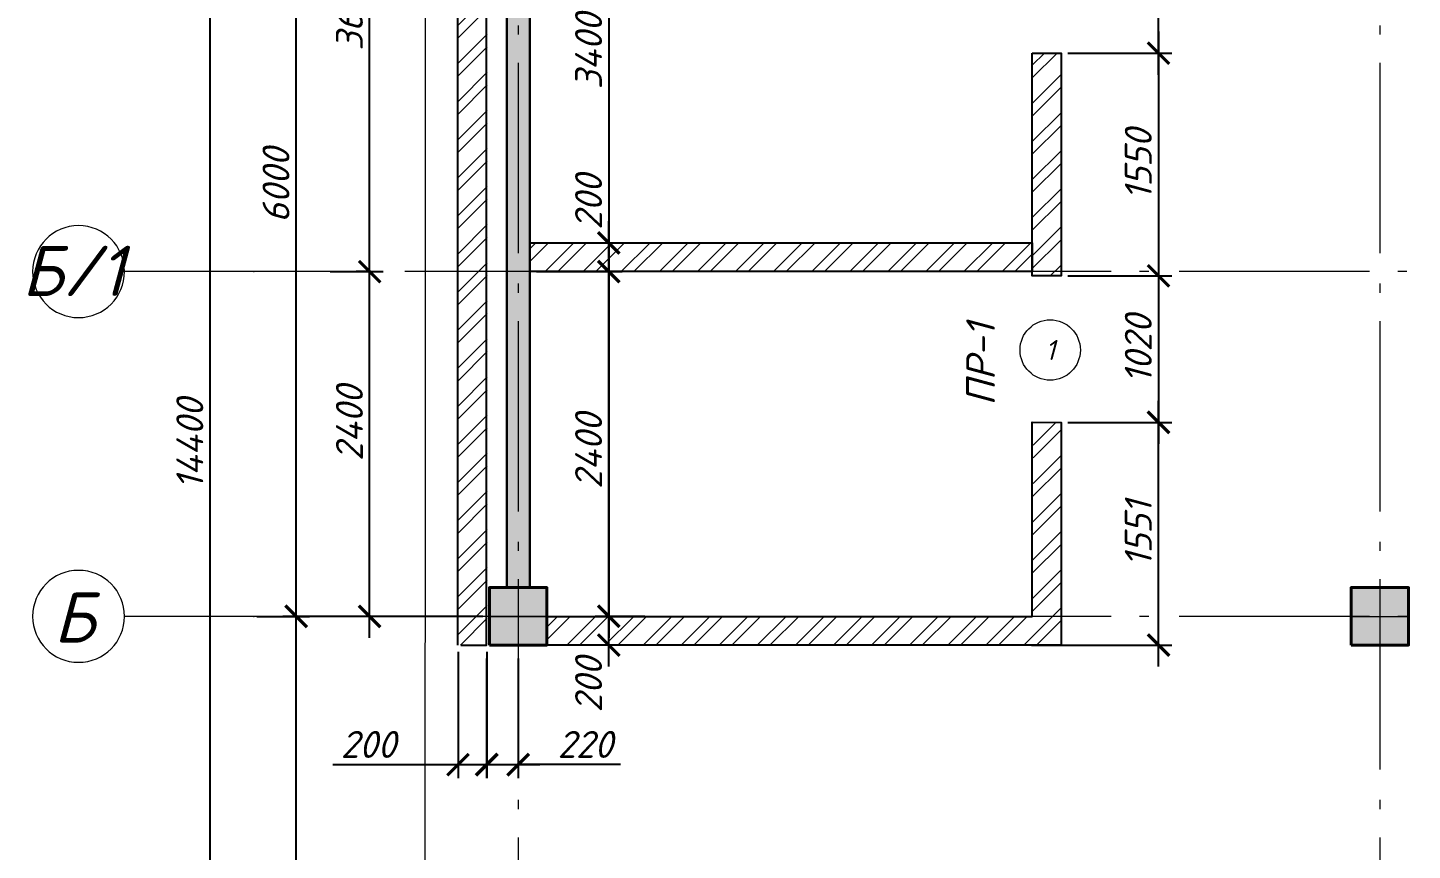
# Model space of a CAD drawing. Header units: millimetres. Extents: x -238377 to 196118, y -123284 to 30177.
# Drawn here: x -131483 to -121841, y 12842 to 18569 of the extents above; entities that cross this region are included whole.
import ezdxf
from ezdxf.enums import TextEntityAlignment as Align

# ---------------------------------------------------------------- set-up
doc = ezdxf.new("R2010")
doc.units = ezdxf.units.MM
doc.header["$MEASUREMENT"] = 0
doc.linetypes.add('Double Dashed', pattern=[1797.222233, 1325, -211.666656, 63.333344, -197.222233])
doc.layers.get('0').update_dxf_attribs({"lineweight": 5})
doc.layers.add('#Hatch', color=7, linetype='Continuous', lineweight=5, true_color=0x4d4d4d)
for name, color, linetype, lineweight in [('#Оси', 7, 'Continuous', 5), ('#размеры', 7, 'Continuous', 5), ('k_ Рамка', 7, 'Continuous', 50), ('колонны_Ном._пера__94', 252, 'Continuous', 13), ('колонны_Ном._пера__99', 7, 'Continuous', 40), ('оси_Ном._пера__96', 7, 'Continuous', 5), ('оси_Ном._пера__97', 7, 'Continuous', 20)]:
    doc.layers.add(name, color=color, linetype=linetype, lineweight=lineweight)
for name, color, linetype in [('#стены внутр', 152, 'Continuous'), ('#стены наруж', 7, 'Continuous'), ('колонны', 7, 'Continuous'), ('оси', 7, 'Continuous'), ('чертеж', 7, 'Continuous')]:
    doc.layers.add(name, color=color, linetype=linetype)
doc.styles.get("Standard").update_dxf_attribs({"font": 'isocpeui.ttf'})
doc.styles.add('STEP PR', font='isocpeui.ttf')
doc.styles.add('СГЕНЕРИР_СТИЛЬ_3', font='gost_2_304-81_type.ttf')
doc.dimstyles.new('SPDS', dxfattribs={"dimscale": 10, "dimtxt": 2.5, "dimasz": 2, "dimexe": 1.25, "dimexo": 0.625, "dimtad": 1, "dimdec": 0, "dimrnd": 0.001, "dimtxsty": 'STEP PR', "dimblk": 'ARCHTICK', "dimcen": 2.5, "dimdle": 2, "dimclrd": 256, "dimclre": 256, "dimclrt": 7, "dimadec": 0, "dimazin": 2, "dimtfac": 0.75, "dimtdec": 0, "dimtmove": 1, "dimatfit": 3, "dimfxl": 1, "dimtolj": 1, "dimarcsym": 1})
pattern_1 = [(45, (-82796.33, -48984.63), (-132.58252, 132.58252), []), (45, (-82707.94, -48984.63), (-132.58252, 132.58252), [])]

# ---------------------------------------------------------------- blocks, each defined once
blk = doc.blocks.new('Стандартный маркер сетки')
at = {"layer": 'оси_Ном._пера__96', "linetype": 'Double Dashed', "lineweight": 5}
blk.add_line((900, 0), (17157.4, 0), dxfattribs=at)
at = {"layer": 'оси_Ном._пера__96', "style": 'СГЕНЕРИР_СТИЛЬ_3'}
blk.add_attdef('AC_MarkerText_1', text='', height=350, rotation=90, dxfattribs=at).set_placement((18727, -86.5), align=Align.BOTTOM_LEFT)
blk = doc.blocks.new('_ArchTick')
at = {"color": 0, "linetype": 'ByBlock', "const_width": 0.15}
blk.add_lwpolyline([(-0.5, -0.5), (0.5, 0.5)], dxfattribs=at)
blk = doc.blocks.new('*D489')
at = {"layer": '#размеры', "lineweight": -2, "transparency": 16777216}
for p, q in [((-127436.7, 14121), (-127436.7, 14621)), ((-127184.3, 14471), (-127530.4, 14471)), ((-126056.6, 14271), (-127530.4, 14271))]:
    blk.add_line(p, q, dxfattribs=at)
at = {"layer": 'Defpoints', "color": 0, "transparency": 16777216}
for p in [(-127436.7, 14471), (-127137.4, 14471), (-126009.7, 14271)]:
    blk.add_point(p, dxfattribs=at)
at = {"layer": '#размеры', "lineweight": -2, "transparency": 16777216, "xscale": 150, "yscale": 150, "zscale": 150}
for p, rotation in [((-127436.7, 14471), 90), ((-127436.7, 14271), 270)]:
    blk.add_blockref('_ArchTick', p, dxfattribs=dict(at, rotation=rotation))
at = {"layer": '#размеры', "color": 7, "transparency": 16777216, "insert": (-127577.3, 13994.4), "char_height": 187.5, "attachment_point": 5, "rotation": 90, "style": 'STEP PR'}
blk.add_mtext('\\A1;200', dxfattribs=at)
blk = doc.blocks.new('*D491')
at = {"layer": '#размеры', "lineweight": -2, "transparency": 16777216}
for p, q in [((-127436.7, 14321), (-127436.7, 17021)), ((-127091, 16871), (-127530.4, 16871)), ((-127820.7, 14471), (-127342.9, 14471))]:
    blk.add_line(p, q, dxfattribs=at)
at = {"layer": 'Defpoints', "color": 0, "transparency": 16777216}
for p in [(-127436.7, 16871), (-127044.1, 16871), (-127867.6, 14471)]:
    blk.add_point(p, dxfattribs=at)
at = {"layer": '#размеры', "lineweight": -2, "transparency": 16777216, "xscale": 150, "yscale": 150, "zscale": 150}
for p, rotation in [((-127436.7, 16871), 90), ((-127436.7, 14471), 270)]:
    blk.add_blockref('_ArchTick', p, dxfattribs=dict(at, rotation=rotation))
at = {"layer": '#размеры', "color": 7, "transparency": 16777216, "insert": (-127577.3, 15621.1), "char_height": 187.5, "attachment_point": 5, "rotation": 90, "style": 'STEP PR'}
blk.add_mtext('\\A1;2400', dxfattribs=at)
blk = doc.blocks.new('*D494')
at = {"layer": '#размеры', "lineweight": -2, "transparency": 16777216}
for p, q in [((-130213.3, 8321), (-130213.3, 23021)), ((-129848.6, 22871), (-130307, 22871)), ((-129743.6, 8471), (-130307, 8471))]:
    blk.add_line(p, q, dxfattribs=at)
at = {"layer": 'Defpoints', "color": 0, "transparency": 16777216}
for p in [(-130213.3, 22871), (-129801.7, 22871), (-129696.7, 8471)]:
    blk.add_point(p, dxfattribs=at)
at = {"layer": '#размеры', "lineweight": -2, "transparency": 16777216, "xscale": 150, "yscale": 150, "zscale": 150}
for p, rotation in [((-130213.3, 22871), 90), ((-130213.3, 8471), 270)]:
    blk.add_blockref('_ArchTick', p, dxfattribs=dict(at, rotation=rotation))
at = {"layer": '#размеры', "color": 7, "transparency": 16777216, "insert": (-130353.9, 15671), "char_height": 187.5, "attachment_point": 5, "rotation": 90, "style": 'STEP PR'}
blk.add_mtext('\\A1;14400', dxfattribs=at)
blk = doc.blocks.new('*D495')
at = {"layer": '#размеры', "lineweight": -2, "transparency": 16777216}
for p, q in [((-129613.3, 8321), (-129613.3, 14621)), ((-128314.5, 14471), (-129707, 14471)), ((-129188.4, 8471), (-129707, 8471))]:
    blk.add_line(p, q, dxfattribs=at)
at = {"layer": 'Defpoints', "color": 0, "transparency": 16777216}
for p in [(-129613.3, 14471), (-128267.6, 14471), (-129141.5, 8471)]:
    blk.add_point(p, dxfattribs=at)
at = {"layer": '#размеры', "lineweight": -2, "transparency": 16777216, "xscale": 150, "yscale": 150, "zscale": 150}
for p, rotation in [((-129613.3, 14471), 90), ((-129613.3, 8471), 270)]:
    blk.add_blockref('_ArchTick', p, dxfattribs=dict(at, rotation=rotation))
at = {"layer": '#размеры', "color": 7, "transparency": 16777216, "insert": (-129753.9, 11475.8), "char_height": 187.5, "attachment_point": 5, "rotation": 90, "style": 'STEP PR'}
blk.add_mtext('\\A1;6000', dxfattribs=at)
blk = doc.blocks.new('Колонна_15_1', base_point=(22379, 71855.7))
at = {"layer": 'колонны_Ном._пера__94', "linetype": 'Continuous', "true_color": 0x7d7d7d}
blk.add_hatch(color=8, dxfattribs=at).paths.add_polyline_path([(22179, 71646.7), (22579, 71646.7), (22579, 72046.7), (22179, 72046.7)])
blk.add_hatch(color=8, dxfattribs=at).paths.add_polyline_path([(22179, 71646.7), (22579, 71646.7), (22579, 72046.7), (22179, 72046.7)])
at = {"layer": 'колонны_Ном._пера__99', "linetype": 'Continuous', "flags": 128}
blk.add_lwpolyline([(22179, 71646.7), (22579, 71646.7), (22579, 72046.7), (22179, 72046.7)], close=True, dxfattribs=at)
at = {"layer": 'колонны_Ном._пера__99', "color": 8, "linetype": 'Continuous', "true_color": 0x737373, "flags": 128}
blk.add_lwpolyline([(22179, 71646.7), (22579, 71646.7), (22579, 72046.7), (22179, 72046.7)], close=True, dxfattribs=at)
at = {"layer": 'оси_Ном._пера__96', "color": 253, "lineweight": 5, "true_color": 0x9c9c9c}
for points in [[(22379.3, 72046.7), (22379.3, 71646.7)], [(22379.3, 72046.7), (22379.3, 71646.7)], [(22179, 71846.7), (22579, 71846.7)], [(22179, 71846.7), (22579, 71846.7)]]:
    blk.add_lwpolyline(points, dxfattribs=at)
blk = doc.blocks.new('A$C4165528A')
at = {"layer": 'колонны_Ном._пера__94', "linetype": 'Continuous', "true_color": 0x737373}
blk.add_hatch(color=8, dxfattribs=at).paths.add_polyline_path([(19.2, -963.7), (179.2, -963.7), (179.2, 4637.1), (19.2, 4637.1)])
at = {"layer": '#стены внутр', "lineweight": 30}
blk.add_lwpolyline([(19.2, 4637.1), (179.2, 4637.1), (179.2, -963.7), (19.2, -963.7), (19.2, 4637.1)], dxfattribs=at)
blk = doc.blocks.new('*D506')
at = {"layer": '#размеры', "lineweight": -2, "transparency": 16777216}
for p, q in [((-129101.8, 16721), (-129101.8, 20621)), ((-129078.4, 20471), (-129008.1, 20471)), ((-129375.8, 16871), (-129008.1, 16871))]:
    blk.add_line(p, q, dxfattribs=at)
at = {"layer": 'Defpoints', "color": 0, "transparency": 16777216}
for p in [(-129125.3, 20471), (-129101.8, 20471), (-129422.7, 16871)]:
    blk.add_point(p, dxfattribs=at)
at = {"layer": '#размеры', "lineweight": -2, "transparency": 16777216, "xscale": 150, "yscale": 150, "zscale": 150}
for p, rotation in [((-129101.8, 20471), 90), ((-129101.8, 16871), 270)]:
    blk.add_blockref('_ArchTick', p, dxfattribs=dict(at, rotation=rotation))
at = {"layer": '#размеры', "color": 7, "transparency": 16777216, "insert": (-129242.5, 18671), "char_height": 187.5, "attachment_point": 5, "rotation": 90, "style": 'STEP PR'}
blk.add_mtext('\\A1;3600', dxfattribs=at)
blk = doc.blocks.new('*D507')
at = {"layer": '#размеры', "lineweight": -2, "transparency": 16777216}
for p, q in [((-129101.8, 14321), (-129101.8, 17021)), ((-129093.6, 16871), (-129195.6, 16871)), ((-128763.6, 14471), (-129195.6, 14471))]:
    blk.add_line(p, q, dxfattribs=at)
at = {"layer": 'Defpoints', "color": 0, "transparency": 16777216}
for p in [(-129101.8, 16871), (-129046.7, 16871), (-128716.7, 14471)]:
    blk.add_point(p, dxfattribs=at)
at = {"layer": '#размеры', "lineweight": -2, "transparency": 16777216, "xscale": 150, "yscale": 150, "zscale": 150}
for p, rotation in [((-129101.8, 16871), 90), ((-129101.8, 14471), 270)]:
    blk.add_blockref('_ArchTick', p, dxfattribs=dict(at, rotation=rotation))
at = {"layer": '#размеры', "color": 7, "transparency": 16777216, "insert": (-129242.5, 15814.9), "char_height": 187.5, "attachment_point": 5, "rotation": 90, "style": 'STEP PR'}
blk.add_mtext('\\A1;2400', dxfattribs=at)
blk = doc.blocks.new('*D510')
at = {"layer": '#размеры', "lineweight": -2, "transparency": 16777216}
for p, q in [((-129613.3, 14321), (-129613.3, 20621)), ((-129219.8, 20471), (-129707, 20471)), ((-129887.3, 14471), (-129519.5, 14471))]:
    blk.add_line(p, q, dxfattribs=at)
at = {"layer": 'Defpoints', "color": 0, "transparency": 16777216}
for p in [(-129613.3, 20471), (-129172.9, 20471), (-129934.1, 14471)]:
    blk.add_point(p, dxfattribs=at)
at = {"layer": '#размеры', "lineweight": -2, "transparency": 16777216, "xscale": 150, "yscale": 150, "zscale": 150}
for p, rotation in [((-129613.3, 20471), 90), ((-129613.3, 14471), 270)]:
    blk.add_blockref('_ArchTick', p, dxfattribs=dict(at, rotation=rotation))
at = {"layer": '#размеры', "color": 7, "transparency": 16777216, "insert": (-129753.9, 17471), "char_height": 187.5, "attachment_point": 5, "rotation": 90, "style": 'STEP PR'}
blk.add_mtext('\\A1;6000', dxfattribs=at)
blk = doc.blocks.new('*D614')
at = {"layer": '#размеры', "lineweight": -2, "transparency": 16777216}
for p, q in [((-123608.5, 18241.8), (-123608.5, 19561.4)), ((-124220.1, 19411.4), (-123514.8, 19411.4)), ((-124240.1, 18391.8), (-123514.8, 18391.8))]:
    blk.add_line(p, q, dxfattribs=at)
at = {"layer": 'Defpoints', "color": 0, "transparency": 16777216}
for p in [(-124267, 19411.4), (-123608.5, 19411.4), (-124287, 18391.8)]:
    blk.add_point(p, dxfattribs=at)
at = {"layer": '#размеры', "lineweight": -2, "transparency": 16777216, "xscale": 150, "yscale": 150, "zscale": 150}
for p, rotation in [((-123608.5, 19411.4), 90), ((-123608.5, 18391.8), 270)]:
    blk.add_blockref('_ArchTick', p, dxfattribs=dict(at, rotation=rotation))
at = {"layer": '#размеры', "color": 7, "transparency": 16777216, "insert": (-123749.2, 18901.6), "char_height": 187.5, "attachment_point": 5, "rotation": 90, "style": 'STEP PR'}
blk.add_mtext('\\A1;1020', dxfattribs=at)
blk = doc.blocks.new('*D615')
at = {"layer": '#размеры', "lineweight": -2, "transparency": 16777216}
for p, q in [((-123608.5, 16991.4), (-123608.5, 15671.6)), ((-124240.1, 16841.4), (-123514.8, 16841.4)), ((-124240.1, 15821.6), (-123514.8, 15821.6))]:
    blk.add_line(p, q, dxfattribs=at)
at = {"layer": 'Defpoints', "color": 0, "transparency": 16777216}
for p in [(-124287, 16841.4), (-124287, 15821.6), (-123608.5, 15821.6)]:
    blk.add_point(p, dxfattribs=at)
at = {"layer": '#размеры', "lineweight": -2, "transparency": 16777216, "xscale": 150, "yscale": 150, "zscale": 150}
for p, rotation in [((-123608.5, 16841.4), 90), ((-123608.5, 15821.6), 270)]:
    blk.add_blockref('_ArchTick', p, dxfattribs=dict(at, rotation=rotation))
at = {"layer": '#размеры', "color": 7, "transparency": 16777216, "insert": (-123749.2, 16331.5), "char_height": 187.5, "attachment_point": 5, "rotation": 90, "style": 'STEP PR'}
blk.add_mtext('\\A1;1020', dxfattribs=at)
blk = doc.blocks.new('*D514')
at = {"layer": '#размеры', "lineweight": -2, "transparency": 16777216}
for p, q in [((-123608.5, 18541.8), (-123608.5, 16691.4)), ((-124240.1, 18391.8), (-123514.8, 18391.8)), ((-124240.1, 16841.4), (-123514.8, 16841.4))]:
    blk.add_line(p, q, dxfattribs=at)
at = {"layer": 'Defpoints', "color": 0, "transparency": 16777216}
for p in [(-124287, 18391.8), (-124287, 16841.4), (-123608.5, 16841.4)]:
    blk.add_point(p, dxfattribs=at)
at = {"layer": '#размеры', "lineweight": -2, "transparency": 16777216, "xscale": 150, "yscale": 150, "zscale": 150}
for p, rotation in [((-123608.5, 18391.8), 90), ((-123608.5, 16841.4), 270)]:
    blk.add_blockref('_ArchTick', p, dxfattribs=dict(at, rotation=rotation))
at = {"layer": '#размеры', "color": 7, "transparency": 16777216, "insert": (-123749.2, 17616.6), "char_height": 187.5, "attachment_point": 5, "rotation": 90, "style": 'STEP PR'}
blk.add_mtext('\\A1;1550', dxfattribs=at)
blk = doc.blocks.new('*D528')
at = {"layer": '#размеры', "lineweight": -2, "transparency": 16777216}
for p, q in [((-127436.7, 20841), (-127436.7, 14321)), ((-127105.1, 20691), (-127530.4, 20691)), ((-127820.8, 14471), (-127342.9, 14471))]:
    blk.add_line(p, q, dxfattribs=at)
at = {"layer": 'Defpoints', "color": 0, "transparency": 16777216}
for p in [(-127058.2, 20691), (-127867.6, 14471), (-127436.7, 14471)]:
    blk.add_point(p, dxfattribs=at)
at = {"layer": '#размеры', "lineweight": -2, "transparency": 16777216, "xscale": 150, "yscale": 150, "zscale": 150}
for p, rotation in [((-127436.7, 20691), 90), ((-127436.7, 14471), 270)]:
    blk.add_blockref('_ArchTick', p, dxfattribs=dict(at, rotation=rotation))
at = {"layer": '#размеры', "color": 7, "transparency": 16777216, "insert": (-127577.3, 21059.4), "char_height": 187.5, "attachment_point": 5, "rotation": 90, "style": 'STEP PR'}
blk.add_mtext('\\A1;6220', dxfattribs=at)
blk = doc.blocks.new('*D529')
at = {"layer": '#размеры', "lineweight": -2, "transparency": 16777216}
for p, q in [((-123608.5, 14120.9), (-123608.5, 15971.6)), ((-124240.1, 15821.6), (-123514.8, 15821.6)), ((-124493.1, 14270.9), (-123514.8, 14270.9))]:
    blk.add_line(p, q, dxfattribs=at)
at = {"layer": 'Defpoints', "color": 0, "transparency": 16777216}
for p in [(-124287, 15821.6), (-123608.5, 15821.6), (-124540, 14270.9)]:
    blk.add_point(p, dxfattribs=at)
at = {"layer": '#размеры', "lineweight": -2, "transparency": 16777216, "xscale": 150, "yscale": 150, "zscale": 150}
for p, rotation in [((-123608.5, 15821.6), 90), ((-123608.5, 14270.9), 270)]:
    blk.add_blockref('_ArchTick', p, dxfattribs=dict(at, rotation=rotation))
at = {"layer": '#размеры', "color": 7, "transparency": 16777216, "insert": (-123749.2, 15046.3), "char_height": 187.5, "attachment_point": 5, "rotation": 90, "style": 'STEP PR'}
blk.add_mtext('\\A1;1551', dxfattribs=at)
blk = doc.blocks.new('*D679')
at = {"layer": '#размеры', "lineweight": -2, "transparency": 16777216}
for p, q in [((-127436.7, 20621), (-127436.7, 16921.1)), ((-127820.2, 20471), (-127342.9, 20471)), ((-127940.2, 17071.1), (-127342.9, 17071.1))]:
    blk.add_line(p, q, dxfattribs=at)
at = {"layer": 'Defpoints', "color": 0, "transparency": 16777216}
for p in [(-127867.1, 20471), (-127987.1, 17071.1), (-127436.7, 17071.1)]:
    blk.add_point(p, dxfattribs=at)
at = {"layer": '#размеры', "lineweight": -2, "transparency": 16777216, "xscale": 150, "yscale": 150, "zscale": 150}
for p, rotation in [((-127436.7, 20471), 90), ((-127436.7, 17071.1), 270)]:
    blk.add_blockref('_ArchTick', p, dxfattribs=dict(at, rotation=rotation))
at = {"layer": '#размеры', "color": 7, "transparency": 16777216, "insert": (-127577.3, 18404.2), "char_height": 187.5, "attachment_point": 5, "rotation": 90, "style": 'STEP PR'}
blk.add_mtext('\\A1;3400', dxfattribs=at)
blk = doc.blocks.new('*D543')
at = {"layer": '#размеры', "lineweight": -2, "transparency": 16777216}
for p, q in [((-127436.7, 16721), (-127436.7, 17221.1)), ((-127940.2, 17071.1), (-127342.9, 17071.1)), ((-127940.2, 16871), (-127342.9, 16871))]:
    blk.add_line(p, q, dxfattribs=at)
at = {"layer": 'Defpoints', "color": 0, "transparency": 16777216}
for p in [(-127987.1, 17071.1), (-127436.7, 17071.1), (-127987.1, 16871)]:
    blk.add_point(p, dxfattribs=at)
at = {"layer": '#размеры', "lineweight": -2, "transparency": 16777216, "xscale": 150, "yscale": 150, "zscale": 150}
for p, rotation in [((-127436.7, 17071.1), 90), ((-127436.7, 16871), 270)]:
    blk.add_blockref('_ArchTick', p, dxfattribs=dict(at, rotation=rotation))
at = {"layer": '#размеры', "color": 7, "transparency": 16777216, "insert": (-127577.3, 17354.6), "char_height": 187.5, "attachment_point": 5, "rotation": 90, "style": 'STEP PR'}
blk.add_mtext('\\A1;200', dxfattribs=at)
blk = doc.blocks.new('*U225')
at = {"color": 0, "linetype": 'ByBlock', "lineweight": -2}
blk.add_circle((0, 0), 6, dxfattribs=at)
blk.add_attdef('Узел', text='', height=4, dxfattribs=at).set_placement((0, 0), align=Align.MIDDLE_CENTER)
blk = doc.blocks.new('*D606')
at = {"layer": '#размеры', "lineweight": -2, "transparency": 16777216}
for p, q in [((-128486.1, 14224.2), (-128486.1, 13344.9)), ((-128285.6, 14224.2), (-128285.6, 13344.9)), ((-129356.8, 13438.7), (-128486.1, 13438.7)), ((-128636.1, 13438.7), (-128135.6, 13438.7))]:
    blk.add_line(p, q, dxfattribs=at)
at = {"layer": 'Defpoints', "color": 0, "transparency": 16777216}
for p in [(-128486.1, 14271), (-128285.6, 14271), (-128285.6, 13438.7)]:
    blk.add_point(p, dxfattribs=at)
at = {"layer": '#размеры', "lineweight": -2, "transparency": 16777216, "xscale": 150, "yscale": 150, "zscale": 150, "rotation": 180}
blk.add_blockref('_ArchTick', (-128486.1, 13438.7), dxfattribs=at)
at = {"layer": '#размеры', "lineweight": -2, "transparency": 16777216, "xscale": 150, "yscale": 150, "zscale": 150}
blk.add_blockref('_ArchTick', (-128285.6, 13438.7), dxfattribs=at)
at = {"layer": '#размеры', "color": 7, "transparency": 16777216, "insert": (-129110.8, 13579.3), "char_height": 187.5, "attachment_point": 5, "style": 'STEP PR'}
blk.add_mtext('\\A1;200', dxfattribs=at)
blk = doc.blocks.new('*D609')
at = {"layer": '#размеры', "lineweight": -2, "transparency": 16777216}
for p, q in [((-128287.6, 14177.3), (-128287.6, 13344.9)), ((-128067.6, 14177.3), (-128067.6, 13344.9)), ((-128437.6, 13438.7), (-127917.6, 13438.7)), ((-127355.2, 13438.7), (-128067.6, 13438.7))]:
    blk.add_line(p, q, dxfattribs=at)
at = {"layer": 'Defpoints', "color": 0, "transparency": 16777216}
for p in [(-128287.6, 14224.2), (-128067.6, 14224.2), (-128067.6, 13438.7)]:
    blk.add_point(p, dxfattribs=at)
at = {"layer": '#размеры', "lineweight": -2, "transparency": 16777216, "xscale": 150, "yscale": 150, "zscale": 150, "rotation": 180}
blk.add_blockref('_ArchTick', (-128287.6, 13438.7), dxfattribs=at)
at = {"layer": '#размеры', "lineweight": -2, "transparency": 16777216, "xscale": 150, "yscale": 150, "zscale": 150}
blk.add_blockref('_ArchTick', (-128067.6, 13438.7), dxfattribs=at)
at = {"layer": '#размеры', "color": 7, "transparency": 16777216, "insert": (-127601.2, 13579.3), "char_height": 187.5, "attachment_point": 5, "style": 'STEP PR'}
blk.add_mtext('\\A1;220', dxfattribs=at)

msp = doc.modelspace()

# ---------------------------------------------------------------- hatches: boundary and pattern name
at = {"layer": '#Hatch'}
h = msp.add_hatch(dxfattribs=at)
h.set_pattern_fill('ANSI32', color=256, scale=500)
h.set_pattern_definition([(45, (-86791.97, -51354.95), (-132.58252, 132.58252), []), (45, (-86703.58, -51354.95), (-132.58252, 132.58252), [])])
h.paths.add_polyline_path([(-128282.6, 20891.1), (-128482.6, 20891.1), (-128482.6, 14271), (-128282.6, 14271)])
h.paths.add_polyline_path([(-128282.6, 14271), (-128482.6, 14271)], flags=17)
h = msp.add_hatch(dxfattribs=at)
h.set_pattern_fill('ANSI32', color=256, scale=500)
h.set_pattern_definition(pattern_1)
h.paths.add_polyline_path([(-128067.3, 20891), (-128067.3, 20691), (-125207.3, 20691), (-125207.3, 20891)])
edge = h.paths.add_edge_path()
edge.add_ellipse((-128067.3, 2563.5), major_axis=(282.8, 282.8), ratio=1, start_angle=405, end_angle=585)
edge.add_ellipse((-128067.3, 2563.5), major_axis=(282.8, 282.8), ratio=1, start_angle=225, end_angle=405)
h = msp.add_hatch(dxfattribs=at)
h.set_pattern_fill('ANSI32', color=256, scale=500)
h.set_pattern_definition(pattern_1)
h.paths.add_polyline_path([(-124287, 18391.8), (-124487, 18391.8), (-124487, 16871), (-124287, 16871)])
h.paths.add_polyline_path([(-124287, 16871), (-124487, 16871), (-124487, 16841.4), (-124287, 16841.4)])
h = msp.add_hatch(dxfattribs=at)
h.set_pattern_fill('ANSI32', color=256, scale=500)
h.set_pattern_definition([(45, (-82796.33, -48884.63), (-132.5825, 132.5825), []), (45, (-82707.94, -48884.63), (-132.5825, 132.5825), [])])
h.paths.add_polyline_path([(-124487, 17071), (-127987.1, 17071.1), (-127987.1, 16971), (-124487, 16971)])
h.paths.add_polyline_path([(-124487, 16971), (-127987.1, 16971), (-127987.1, 16871), (-124487, 16871)])
h = msp.add_hatch(dxfattribs=at)
h.set_pattern_fill('ANSI32', color=256, scale=500)
h.set_pattern_definition(pattern_1)
h.paths.add_polyline_path([(-124286.2, 15821.6), (-124479.4, 15821.8), (-124487, 14471), (-124287, 14471)])
h = msp.add_hatch(dxfattribs=at)
h.set_pattern_fill('ANSI32', color=256, scale=500)
h.set_pattern_definition(pattern_1)
h.paths.add_polyline_path([(-124287, 14471), (-127867.6, 14471), (-127867.6, 14271.1), (-124287, 14270.9)])

# ---------------------------------------------------------------- linework, layer by layer
at = {"layer": '#стены наруж'}
for points in [[(-128487.1, 14271), (-128487.1, 20891.1), (-125067.3, 20891)], [(-128467.1, 14271), (-128287.6, 14271), (-128287.6, 20691)], [(-127867.6, 14271), (-127867.6, 14471), (-124487, 14471), (-124487, 15821.8), (-124287, 15821.6), (-124287, 14270.9), (-127867.3, 14271.1)]]:
    msp.add_lwpolyline(points, dxfattribs=at)
for points in [[(-124487, 18391.8), (-124287, 18391.8), (-124287, 16841.4), (-124487, 16841.4)], [(-127987.1, 17071.1), (-124487, 17071), (-124487, 16871), (-127987.1, 16871)]]:
    msp.add_lwpolyline(points, close=True, dxfattribs=at)
at = {"layer": 'оси_Ном._пера__96', "linetype": 'Double Dashed'}
for p, q in [((-129908.6, 16871), (-130808.6, 16871)), ((-57439.6, 16871), (-129908.6, 16871)), ((-129908.6, 14471), (-130808.6, 14471)), ((-57439.6, 14471), (-129908.6, 14471))]:
    msp.add_line(p, q, dxfattribs=at)
for p in [(-129908.6, 16871), (-129908.6, 16871), (-129908.6, 14471), (-129908.6, 14471)]:
    msp.add_point(p, dxfattribs=at)
at = {"layer": 'оси_Ном._пера__97', "linetype": 'Continuous'}
for centre in [(-131128.6, 16871), (-131128.6, 14471)]:
    msp.add_ellipse(centre, major_axis=(-226.3, 226.3), ratio=1, start_param=0.785398, end_param=7.068583, dxfattribs=at)
at = {"layer": 'чертеж', "color": 5, "lineweight": 0}
msp.add_lwpolyline([(-97767.3, 20515.4), (-97767.3, 23521), (-104722.1, 23521), (-104722.1, 20908.3), (-128716.1, 20908.3), (-128717.3, 7671), (-97767.3, 7671), (-97767.3, 20515.4)], dxfattribs=at)

# ---------------------------------------------------------------- block references
at = {"layer": '#размеры', "xscale": 35, "yscale": 35, "zscale": 35}
msp.add_blockref('*U225', (-124362.6, 16325.2), dxfattribs=at).add_auto_attribs({'Узел': '1'})
at = {"layer": '#стены внутр'}
msp.add_blockref('A$C4165528A', (-128166.2, 15633.9), dxfattribs=at)
at = {"layer": 'колонны'}
for p in [(-128067.6, 14480), (-122067.3, 14480)]:
    msp.add_blockref('Колонна_15_1', p, dxfattribs=at)
at = {"layer": 'оси', "color": 251, "lineweight": 5, "zscale": 1000, "rotation": 270}
for p in [(-128067.3, 21020.9), (-122067.3, 21020.9)]:
    msp.add_blockref('Стандартный маркер сетки', p, dxfattribs=at)

# ---------------------------------------------------------------- texts
at = {"layer": '#Оси', "linetype": 'Continuous', "ltscale": 100, "style": 'STEP PR'}
for s, p in [('Б/1', (-131167, 16876)), ('Б', (-131159.6, 14463.4))]:
    msp.add_text(s, height=350, dxfattribs=at).set_placement(p, align=Align.MIDDLE_CENTER)
at = {"layer": 'k_ Рамка', "color": 7, "style": 'STEP PR'}
msp.add_text('ПР-1', height=200, rotation=90, dxfattribs=at).set_placement((-124747.2, 15937.2))

# ---------------------------------------------------------------- dimensions: what is measured, and where the dimension line sits
at = {"layer": '#размеры'}
for base, p1, p2, picture, middle in [((-130213.3, 22871), (-129696.7, 8471), (-129801.7, 22871), '*D494', (-130213.3, 15671)), ((-127436.7, 14471), (-127058.2, 20691), (-127867.6, 14471), '*D528', (-127436.7, 21059.4)), ((-129613.3, 20471), (-129934.1, 14471), (-129172.9, 20471), '*D510', (-129613.3, 17471)), ((-129101.8, 20471), (-129422.7, 16871), (-129125.3, 20471), '*D506', (-129101.8, 18671)), ((-127436.7, 17071.1), (-127867.1, 20471), (-127987.1, 17071.1), '*D679', (-127436.7, 18404.2)), ((-123608.5, 16841.4), (-124287, 18391.8), (-124287, 16841.4), '*D514', (-123608.5, 17616.6)), ((-127436.7, 17071.1), (-127987.1, 16871), (-127987.1, 17071.1), '*D543', (-127436.7, 17354.6)), ((-129101.8, 16871), (-128716.7, 14471), (-129046.7, 16871), '*D507', (-129101.8, 15814.9)), ((-127436.7, 16871), (-127867.6, 14471), (-127044.1, 16871), '*D491', (-127436.7, 15621.1)), ((-129613.3, 14471), (-129141.5, 8471), (-128267.6, 14471), '*D495', (-129613.3, 11475.8)), ((-127436.7, 14471), (-126009.7, 14271), (-127137.4, 14471), '*D489', (-127436.7, 13994.4))]:
    dim = msp.add_linear_dim(base=base, p1=p1, p2=p2, angle=90, dimstyle='SPDS', override={"dimscale": 75, "dimtxsty": 'STEP PR'}, dxfattribs=at)
    dim.commit()
    dim.dimension.update_dxf_attribs({"geometry": picture, "text_midpoint": middle, "dimtype": 160})
for base, p1, p2, picture, middle in [((-123608.5, 19411.4), (-124287, 18391.8), (-124267, 19411.4), '*D614', (-123749.2, 18901.6)), ((-123608.5, 15821.6), (-124287, 16841.4), (-124287, 15821.6), '*D615', (-123749.2, 16331.5)), ((-123608.5, 15821.6), (-124540, 14270.9), (-124287, 15821.6), '*D529', (-123749.2, 15046.3))]:
    dim = msp.add_linear_dim(base=base, p1=p1, p2=p2, angle=90, dimstyle='SPDS', override={"dimscale": 75, "dimtxsty": 'STEP PR'}, dxfattribs=at)
    dim.commit()
    dim.dimension.update_dxf_attribs({"geometry": picture, "text_midpoint": middle})
for base, p1, p2, picture, middle in [((-128285.6257, 13438.6959), (-128486.0615, 14271.0321), (-128285.6257, 14271.0321), '*D606', (-129110.7787, 13588.7858)), ((-128067.6, 13438.7), (-128287.6, 14224.2), (-128067.6, 14224.2), '*D609', (-127601.2, 13410))]:
    dim = msp.add_linear_dim(base=base, p1=p1, p2=p2, dimstyle='SPDS', override={"dimscale": 75, "dimtxsty": 'STEP PR'}, dxfattribs=at)
    dim.commit()
    dim.dimension.update_dxf_attribs({"geometry": picture, "text_midpoint": middle, "dimtype": 160})

doc.saveas('drawing.dxf')
